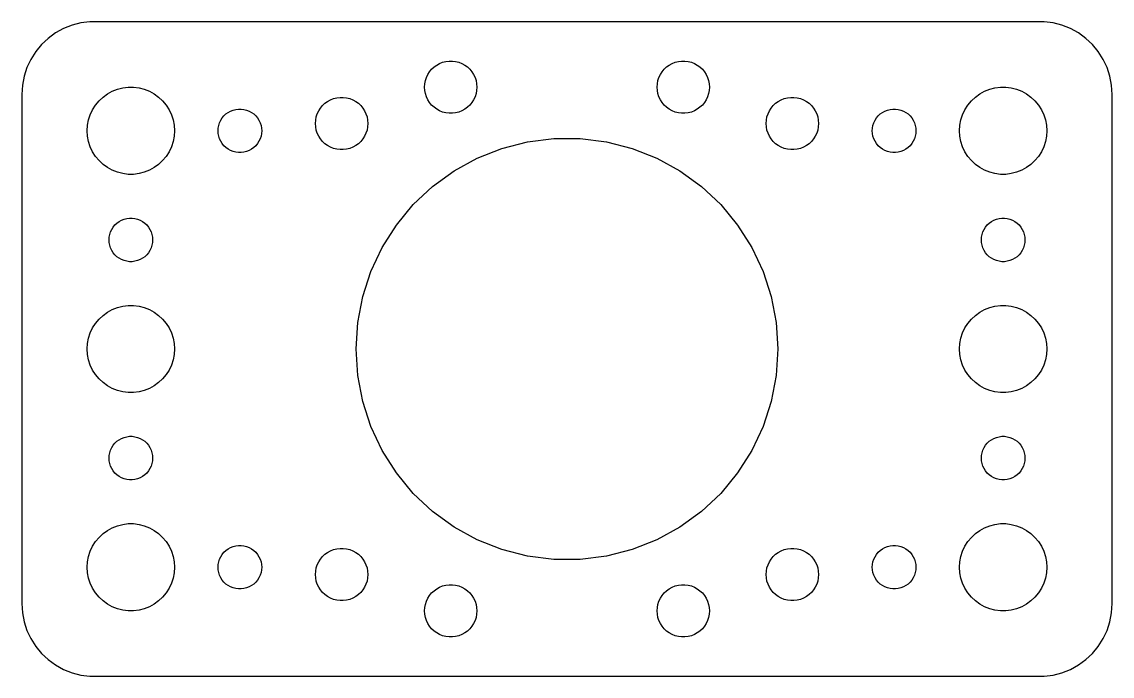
# Model space of a CAD drawing. Header units: metres. Extents: x -37.5 to 37.5, y 31.5 to 130.5.
# Drawn here: x -37.5 to 37.5, y 85.5 to 130.5 of the extents above; entities that cross this region are included whole.
import ezdxf

# ---------------------------------------------------------------- set-up
doc = ezdxf.new("R2010")
doc.units = ezdxf.units.M

msp = doc.modelspace()

# ---------------------------------------------------------------- linework, layer by layer
for p, q in [((-34.6289, 130.024), (-35.1791, 129.722)), ((-34.0451, 130.255), (-34.6289, 130.024)), ((-33.4369, 130.411), (-34.0451, 130.255)), ((-32.8139, 130.49), (-33.4369, 130.411)), ((32.8139, 130.49), (-32.8139, 130.49)), ((33.4369, 130.411), (32.8139, 130.49)), ((34.0451, 130.255), (33.4369, 130.411)), ((34.6289, 130.024), (34.0451, 130.255)), ((35.1791, 129.722), (34.6289, 130.024)), ((-35.6871, 129.353), (-36.1448, 128.923)), ((-35.1791, 129.722), (-35.6871, 129.353)), ((35.6871, 129.353), (35.1791, 129.722)), ((36.1448, 128.923), (35.6871, 129.353)), ((-36.5451, 128.439), (-36.8815, 127.909)), ((-36.1448, 128.923), (-36.5451, 128.439)), ((36.5451, 128.439), (36.1448, 128.923)), ((36.8815, 127.909), (36.5451, 128.439)), ((-36.8815, 127.909), (-37.1489, 127.341)), ((-9.14735, 127.387), (-8.96448, 127.52)), ((-8.96448, 127.52), (-8.76639, 127.629)), ((-8.76639, 127.629), (-8.55623, 127.712)), ((-8.55623, 127.712), (-8.33728, 127.768)), ((-8.33728, 127.768), (-8.11302, 127.796)), ((-8.11302, 127.796), (-7.88696, 127.796)), ((-7.88696, 127.796), (-7.6627, 127.768)), ((-7.6627, 127.768), (-7.44376, 127.712)), ((-7.44376, 127.712), (-7.2336, 127.629)), ((-7.2336, 127.629), (-7.03551, 127.52)), ((-7.03551, 127.52), (-6.85263, 127.387)), ((6.85263, 127.387), (7.03551, 127.52)), ((7.03551, 127.52), (7.2336, 127.629)), ((7.2336, 127.629), (7.44376, 127.712)), ((7.44376, 127.712), (7.6627, 127.768)), ((7.6627, 127.768), (7.88696, 127.796)), ((7.88696, 127.796), (8.11302, 127.796)), ((8.11302, 127.796), (8.33728, 127.768)), ((8.33728, 127.768), (8.55623, 127.712)), ((8.55623, 127.712), (8.76639, 127.629)), ((8.76639, 127.629), (8.96448, 127.52)), ((8.96448, 127.52), (9.14735, 127.387)), ((37.1489, 127.341), (36.8815, 127.909)), ((-37.1489, 127.341), (-37.3429, 126.743)), ((-9.67358, 126.663), (-9.57735, 126.867)), ((-9.57735, 126.867), (-9.45622, 127.058)), ((-9.45622, 127.058), (-9.31213, 127.232)), ((-9.31213, 127.232), (-9.14735, 127.387)), ((-6.85263, 127.387), (-6.68785, 127.232)), ((-6.68785, 127.232), (-6.54376, 127.058)), ((-6.54376, 127.058), (-6.42264, 126.867)), ((-6.42264, 126.867), (-6.3264, 126.663)), ((6.3264, 126.663), (6.42264, 126.867)), ((6.42264, 126.867), (6.54376, 127.058)), ((6.54376, 127.058), (6.68785, 127.232)), ((6.68785, 127.232), (6.85263, 127.387)), ((9.14735, 127.387), (9.31213, 127.232)), ((9.31213, 127.232), (9.45622, 127.058)), ((9.45622, 127.058), (9.57735, 126.867)), ((9.57735, 126.867), (9.67358, 126.663)), ((37.3429, 126.743), (37.1489, 127.341)), ((-37.4606, 126.127), (-37.5, 125.5)), ((-37.3429, 126.743), (-37.4606, 126.127)), ((-9.79999, 126), (-9.7858, 126.226)), ((-9.7858, 125.774), (-9.79999, 126)), ((-9.7858, 126.226), (-9.74344, 126.448)), ((-9.74344, 126.448), (-9.67358, 126.663)), ((-6.3264, 126.663), (-6.25655, 126.448)), ((-6.25655, 126.448), (-6.21419, 126.226)), ((-6.21419, 126.226), (-6.2, 126)), ((-6.2, 126), (-6.21419, 125.774)), ((6.2, 126), (6.21419, 126.226)), ((6.21419, 125.774), (6.2, 126)), ((6.21419, 126.226), (6.25655, 126.448)), ((6.25655, 126.448), (6.3264, 126.663)), ((9.67358, 126.663), (9.74344, 126.448)), ((9.74344, 126.448), (9.7858, 126.226)), ((9.7858, 126.226), (9.79999, 126)), ((9.79999, 126), (9.7858, 125.774)), ((37.4606, 126.127), (37.3429, 126.743)), ((37.5, 125.5), (37.4606, 126.127)), ((-37.5, 125.5), (-37.5, 90.5)), ((-32.1869, 125.054), (-31.9123, 125.312)), ((-31.9123, 125.312), (-31.6075, 125.533)), ((-31.6075, 125.533), (-31.2773, 125.714)), ((-31.2773, 125.714), (-30.927, 125.853)), ((-30.927, 125.853), (-30.5621, 125.947)), ((-30.5621, 125.947), (-30.1884, 125.994)), ((-30.1884, 125.994), (-29.8116, 125.994)), ((-29.8116, 125.994), (-29.4379, 125.947)), ((-29.4379, 125.947), (-29.0729, 125.853)), ((-29.0729, 125.853), (-28.7227, 125.714)), ((-28.7227, 125.714), (-28.3925, 125.533)), ((-28.3925, 125.533), (-28.0877, 125.312)), ((-28.0877, 125.312), (-27.8131, 125.054)), ((-16.0562, 125.212), (-15.8373, 125.268)), ((-15.8373, 125.268), (-15.613, 125.296)), ((-15.613, 125.296), (-15.387, 125.296)), ((-15.387, 125.296), (-15.1627, 125.268)), ((-15.1627, 125.268), (-14.9438, 125.212)), ((-9.74344, 125.552), (-9.7858, 125.774)), ((-9.67358, 125.337), (-9.74344, 125.552)), ((-9.57735, 125.133), (-9.67358, 125.337)), ((-6.3264, 125.337), (-6.42264, 125.133)), ((-6.25655, 125.552), (-6.3264, 125.337)), ((-6.21419, 125.774), (-6.25655, 125.552)), ((6.25655, 125.552), (6.21419, 125.774)), ((6.3264, 125.337), (6.25655, 125.552)), ((6.42264, 125.133), (6.3264, 125.337)), ((9.67358, 125.337), (9.57735, 125.133)), ((9.74344, 125.552), (9.67358, 125.337)), ((9.7858, 125.774), (9.74344, 125.552)), ((14.9438, 125.212), (15.1627, 125.268)), ((15.1627, 125.268), (15.387, 125.296)), ((15.387, 125.296), (15.613, 125.296)), ((15.613, 125.296), (15.8373, 125.268)), ((15.8373, 125.268), (16.0562, 125.212)), ((27.8131, 125.054), (28.0877, 125.312)), ((28.0877, 125.312), (28.3925, 125.533)), ((28.3925, 125.533), (28.7227, 125.714)), ((28.7227, 125.714), (29.0729, 125.853)), ((29.0729, 125.853), (29.4379, 125.947)), ((29.4379, 125.947), (29.8116, 125.994)), ((29.8116, 125.994), (30.1884, 125.994)), ((30.1884, 125.994), (30.5621, 125.947)), ((30.5621, 125.947), (30.927, 125.853)), ((30.927, 125.853), (31.2773, 125.714)), ((31.2773, 125.714), (31.6075, 125.533)), ((31.6075, 125.533), (31.9123, 125.312)), ((31.9123, 125.312), (32.1869, 125.054)), ((37.5, 90.5), (37.5, 125.5)), ((-32.6289, 124.445), (-32.427, 124.763)), ((-32.427, 124.763), (-32.1869, 125.054)), ((-27.8131, 125.054), (-27.5729, 124.763)), ((-27.5729, 124.763), (-27.3711, 124.445)), ((-17.0773, 124.367), (-16.9562, 124.558)), ((-16.9562, 124.558), (-16.8121, 124.732)), ((-16.8121, 124.732), (-16.6474, 124.887)), ((-16.6474, 124.887), (-16.4645, 125.02)), ((-16.4645, 125.02), (-16.2664, 125.129)), ((-16.2664, 125.129), (-16.0562, 125.212)), ((-14.9438, 125.212), (-14.7336, 125.129)), ((-14.7336, 125.129), (-14.5355, 125.02)), ((-14.5355, 125.02), (-14.3526, 124.887)), ((-14.3526, 124.887), (-14.1879, 124.732)), ((-14.1879, 124.732), (-14.0438, 124.558)), ((-14.0438, 124.558), (-13.9226, 124.367)), ((-9.45622, 124.942), (-9.57735, 125.133)), ((-9.31213, 124.768), (-9.45622, 124.942)), ((-9.14735, 124.613), (-9.31213, 124.768)), ((-8.96448, 124.48), (-9.14735, 124.613)), ((-6.85263, 124.613), (-7.03551, 124.48)), ((-6.68785, 124.768), (-6.85263, 124.613)), ((-6.54376, 124.942), (-6.68785, 124.768)), ((-6.42264, 125.133), (-6.54376, 124.942)), ((6.54376, 124.942), (6.42264, 125.133)), ((6.68785, 124.768), (6.54376, 124.942)), ((6.85263, 124.613), (6.68785, 124.768)), ((7.03551, 124.48), (6.85263, 124.613)), ((9.14735, 124.613), (8.96448, 124.48)), ((9.31213, 124.768), (9.14735, 124.613)), ((9.45622, 124.942), (9.31213, 124.768)), ((9.57735, 125.133), (9.45622, 124.942)), ((13.9226, 124.367), (14.0438, 124.558)), ((14.0438, 124.558), (14.1879, 124.732)), ((14.1879, 124.732), (14.3526, 124.887)), ((14.3526, 124.887), (14.5355, 125.02)), ((14.5355, 125.02), (14.7336, 125.129)), ((14.7336, 125.129), (14.9438, 125.212)), ((16.0562, 125.212), (16.2664, 125.129)), ((16.2664, 125.129), (16.4645, 125.02)), ((16.4645, 125.02), (16.6474, 124.887)), ((16.6474, 124.887), (16.8121, 124.732)), ((16.8121, 124.732), (16.9562, 124.558)), ((16.9562, 124.558), (17.0773, 124.367)), ((27.3711, 124.445), (27.5729, 124.763)), ((27.5729, 124.763), (27.8131, 125.054)), ((32.1869, 125.054), (32.427, 124.763)), ((32.427, 124.763), (32.6289, 124.445)), ((-32.9057, 123.746), (-32.7893, 124.104)), ((-32.7893, 124.104), (-32.6289, 124.445)), ((-27.3711, 124.445), (-27.2107, 124.104)), ((-27.2107, 124.104), (-27.0942, 123.746)), ((-23.8145, 123.723), (-23.7135, 123.882)), ((-23.7135, 123.882), (-23.5934, 124.027)), ((-23.5934, 124.027), (-23.4561, 124.156)), ((-23.4561, 124.156), (-23.3037, 124.266)), ((-23.3037, 124.266), (-23.1387, 124.357)), ((-23.1387, 124.357), (-22.9635, 124.427)), ((-22.9635, 124.427), (-22.7811, 124.473)), ((-22.7811, 124.473), (-22.5942, 124.497)), ((-22.5942, 124.497), (-22.4058, 124.497)), ((-22.4058, 124.497), (-22.2189, 124.473)), ((-22.2189, 124.473), (-22.0365, 124.427)), ((-22.0365, 124.427), (-21.8613, 124.357)), ((-21.8613, 124.357), (-21.6963, 124.266)), ((-21.6963, 124.266), (-21.5439, 124.156)), ((-21.5439, 124.156), (-21.4065, 124.027)), ((-21.4065, 124.027), (-21.2865, 123.882)), ((-21.2865, 123.882), (-21.1855, 123.723)), ((-17.2858, 123.726), (-17.2434, 123.948)), ((-17.2434, 123.948), (-17.1736, 124.163)), ((-17.1736, 124.163), (-17.0773, 124.367)), ((-13.9226, 124.367), (-13.8264, 124.163)), ((-13.8264, 124.163), (-13.7565, 123.948)), ((-13.7565, 123.948), (-13.7142, 123.726)), ((-8.76639, 124.371), (-8.96448, 124.48)), ((-8.55623, 124.288), (-8.76639, 124.371)), ((-8.33728, 124.232), (-8.55623, 124.288)), ((-8.11302, 124.204), (-8.33728, 124.232)), ((-7.88696, 124.204), (-8.11302, 124.204)), ((-7.6627, 124.232), (-7.88696, 124.204)), ((-7.44376, 124.288), (-7.6627, 124.232)), ((-7.2336, 124.371), (-7.44376, 124.288)), ((-7.03551, 124.48), (-7.2336, 124.371)), ((7.2336, 124.371), (7.03551, 124.48)), ((7.44376, 124.288), (7.2336, 124.371)), ((7.6627, 124.232), (7.44376, 124.288)), ((7.88696, 124.204), (7.6627, 124.232)), ((8.11302, 124.204), (7.88696, 124.204)), ((8.33728, 124.232), (8.11302, 124.204)), ((8.55623, 124.288), (8.33728, 124.232)), ((8.76639, 124.371), (8.55623, 124.288)), ((8.96448, 124.48), (8.76639, 124.371)), ((13.7142, 123.726), (13.7565, 123.948)), ((13.7565, 123.948), (13.8264, 124.163)), ((13.8264, 124.163), (13.9226, 124.367)), ((17.0773, 124.367), (17.1736, 124.163)), ((17.1736, 124.163), (17.2434, 123.948)), ((17.2434, 123.948), (17.2858, 123.726)), ((21.1855, 123.723), (21.2865, 123.882)), ((21.2865, 123.882), (21.4065, 124.027)), ((21.4065, 124.027), (21.5439, 124.156)), ((21.5439, 124.156), (21.6963, 124.266)), ((21.6963, 124.266), (21.8613, 124.357)), ((21.8613, 124.357), (22.0365, 124.427)), ((22.0365, 124.427), (22.2189, 124.473)), ((22.2189, 124.473), (22.4058, 124.497)), ((22.4058, 124.497), (22.5942, 124.497)), ((22.5942, 124.497), (22.7811, 124.473)), ((22.7811, 124.473), (22.9635, 124.427)), ((22.9635, 124.427), (23.1387, 124.357)), ((23.1387, 124.357), (23.3037, 124.266)), ((23.3037, 124.266), (23.4561, 124.156)), ((23.4561, 124.156), (23.5934, 124.027)), ((23.5934, 124.027), (23.7135, 123.882)), ((23.7135, 123.882), (23.8145, 123.723)), ((27.0942, 123.746), (27.2107, 124.104)), ((27.2107, 124.104), (27.3711, 124.445)), ((32.6289, 124.445), (32.7893, 124.104)), ((32.7893, 124.104), (32.9057, 123.746)), ((-33, 123), (-32.9763, 123.376)), ((-32.9763, 122.624), (-33, 123)), ((-32.9763, 123.376), (-32.9057, 123.746)), ((-27.0942, 123.746), (-27.0237, 123.376)), ((-27.0237, 123.376), (-27, 123)), ((-27, 123), (-27.0237, 122.624)), ((-24, 123), (-23.9882, 123.188)), ((-23.9882, 122.812), (-24, 123)), ((-23.9882, 123.188), (-23.9529, 123.373)), ((-23.9529, 123.373), (-23.8947, 123.552)), ((-23.8947, 123.552), (-23.8145, 123.723)), ((-21.1855, 123.723), (-21.1053, 123.552)), ((-21.1053, 123.552), (-21.0471, 123.373)), ((-21.0471, 123.373), (-21.0118, 123.188)), ((-21.0118, 123.188), (-21, 123)), ((-21, 123), (-21.0118, 122.812)), ((-17.3, 123.5), (-17.2858, 123.726)), ((-17.2858, 123.274), (-17.3, 123.5)), ((-17.2434, 123.052), (-17.2858, 123.274)), ((-17.1736, 122.837), (-17.2434, 123.052)), ((-13.7565, 123.052), (-13.8264, 122.837)), ((-13.7142, 123.274), (-13.7565, 123.052)), ((-13.7142, 123.726), (-13.7, 123.5)), ((-13.7, 123.5), (-13.7142, 123.274)), ((13.7, 123.5), (13.7142, 123.726)), ((13.7142, 123.274), (13.7, 123.5)), ((13.7565, 123.052), (13.7142, 123.274)), ((13.8264, 122.837), (13.7565, 123.052)), ((17.2434, 123.052), (17.1736, 122.837)), ((17.2858, 123.274), (17.2434, 123.052)), ((17.2858, 123.726), (17.3, 123.5)), ((17.3, 123.5), (17.2858, 123.274)), ((21, 123), (21.0118, 123.188)), ((21.0118, 122.812), (21, 123)), ((21.0118, 123.188), (21.0471, 123.373)), ((21.0471, 123.373), (21.1053, 123.552)), ((21.1053, 123.552), (21.1855, 123.723)), ((23.8145, 123.723), (23.8947, 123.552)), ((23.8947, 123.552), (23.9529, 123.373)), ((23.9529, 123.373), (23.9882, 123.188)), ((23.9882, 123.188), (24, 123)), ((24, 123), (23.9882, 122.812)), ((27, 123), (27.0237, 123.376)), ((27.0237, 122.624), (27, 123)), ((27.0237, 123.376), (27.0942, 123.746)), ((32.9057, 123.746), (32.9763, 123.376)), ((32.9763, 123.376), (33, 123)), ((33, 123), (32.9763, 122.624)), ((-32.9057, 122.254), (-32.9763, 122.624)), ((-32.7893, 121.896), (-32.9057, 122.254)), ((-27.0942, 122.254), (-27.2107, 121.896)), ((-27.0237, 122.624), (-27.0942, 122.254)), ((-23.9529, 122.627), (-23.9882, 122.812)), ((-23.8947, 122.448), (-23.9529, 122.627)), ((-23.8145, 122.277), (-23.8947, 122.448)), ((-23.7135, 122.118), (-23.8145, 122.277)), ((-21.1855, 122.277), (-21.2865, 122.118)), ((-21.1053, 122.448), (-21.1855, 122.277)), ((-21.0471, 122.627), (-21.1053, 122.448)), ((-21.0118, 122.812), (-21.0471, 122.627)), ((-17.0773, 122.633), (-17.1736, 122.837)), ((-16.9562, 122.442), (-17.0773, 122.633)), ((-16.8121, 122.268), (-16.9562, 122.442)), ((-16.6474, 122.113), (-16.8121, 122.268)), ((-14.1879, 122.268), (-14.3526, 122.113)), ((-14.0438, 122.442), (-14.1879, 122.268)), ((-13.9226, 122.633), (-14.0438, 122.442)), ((-13.8264, 122.837), (-13.9226, 122.633)), ((-2.71703, 122.243), (-0.91046, 122.471)), ((-0.91046, 122.471), (0.91046, 122.471)), ((0.91046, 122.471), (2.71703, 122.243)), ((13.9226, 122.633), (13.8264, 122.837)), ((14.0438, 122.442), (13.9226, 122.633)), ((14.1879, 122.268), (14.0438, 122.442)), ((14.3526, 122.113), (14.1879, 122.268)), ((16.8121, 122.268), (16.6474, 122.113)), ((16.9562, 122.442), (16.8121, 122.268)), ((17.0773, 122.633), (16.9562, 122.442)), ((17.1736, 122.837), (17.0773, 122.633)), ((21.0471, 122.627), (21.0118, 122.812)), ((21.1053, 122.448), (21.0471, 122.627)), ((21.1855, 122.277), (21.1053, 122.448)), ((21.2865, 122.118), (21.1855, 122.277)), ((23.8145, 122.277), (23.7135, 122.118)), ((23.8947, 122.448), (23.8145, 122.277)), ((23.9529, 122.627), (23.8947, 122.448)), ((23.9882, 122.812), (23.9529, 122.627)), ((27.0942, 122.254), (27.0237, 122.624)), ((27.2107, 121.896), (27.0942, 122.254)), ((32.9057, 122.254), (32.7893, 121.896)), ((32.9763, 122.624), (32.9057, 122.254)), ((-32.6289, 121.555), (-32.7893, 121.896)), ((-32.427, 121.237), (-32.6289, 121.555)), ((-27.3711, 121.555), (-27.5729, 121.237)), ((-27.2107, 121.896), (-27.3711, 121.555)), ((-23.5934, 121.973), (-23.7135, 122.118)), ((-23.4561, 121.844), (-23.5934, 121.973)), ((-23.3037, 121.734), (-23.4561, 121.844)), ((-23.1387, 121.643), (-23.3037, 121.734)), ((-22.9635, 121.573), (-23.1387, 121.643)), ((-22.7811, 121.527), (-22.9635, 121.573)), ((-22.5942, 121.503), (-22.7811, 121.527)), ((-22.4058, 121.503), (-22.5942, 121.503)), ((-22.2189, 121.527), (-22.4058, 121.503)), ((-22.0365, 121.573), (-22.2189, 121.527)), ((-21.8613, 121.643), (-22.0365, 121.573)), ((-21.6963, 121.734), (-21.8613, 121.643)), ((-21.5439, 121.844), (-21.6963, 121.734)), ((-21.4065, 121.973), (-21.5439, 121.844)), ((-21.2865, 122.118), (-21.4065, 121.973)), ((-16.4645, 121.98), (-16.6474, 122.113)), ((-16.2664, 121.871), (-16.4645, 121.98)), ((-16.0562, 121.788), (-16.2664, 121.871)), ((-15.8373, 121.732), (-16.0562, 121.788)), ((-15.613, 121.704), (-15.8373, 121.732)), ((-15.387, 121.704), (-15.613, 121.704)), ((-15.1627, 121.732), (-15.387, 121.704)), ((-14.9438, 121.788), (-15.1627, 121.732)), ((-14.7336, 121.871), (-14.9438, 121.788)), ((-14.5355, 121.98), (-14.7336, 121.871)), ((-14.3526, 122.113), (-14.5355, 121.98)), ((-6.1738, 121.12), (-4.48074, 121.79)), ((-4.48074, 121.79), (-2.71703, 122.243)), ((2.71703, 122.243), (4.48074, 121.79)), ((4.48074, 121.79), (6.1738, 121.12)), ((14.5355, 121.98), (14.3526, 122.113)), ((14.7336, 121.871), (14.5355, 121.98)), ((14.9438, 121.788), (14.7336, 121.871)), ((15.1627, 121.732), (14.9438, 121.788)), ((15.387, 121.704), (15.1627, 121.732)), ((15.613, 121.704), (15.387, 121.704)), ((15.8373, 121.732), (15.613, 121.704)), ((16.0562, 121.788), (15.8373, 121.732)), ((16.2664, 121.871), (16.0562, 121.788)), ((16.4645, 121.98), (16.2664, 121.871)), ((16.6474, 122.113), (16.4645, 121.98)), ((21.4065, 121.973), (21.2865, 122.118)), ((21.5439, 121.844), (21.4065, 121.973)), ((21.6963, 121.734), (21.5439, 121.844)), ((21.8613, 121.643), (21.6963, 121.734)), ((22.0365, 121.573), (21.8613, 121.643)), ((22.2189, 121.527), (22.0365, 121.573)), ((22.4058, 121.503), (22.2189, 121.527)), ((22.5942, 121.503), (22.4058, 121.503)), ((22.7811, 121.527), (22.5942, 121.503)), ((22.9635, 121.573), (22.7811, 121.527)), ((23.1387, 121.643), (22.9635, 121.573)), ((23.3037, 121.734), (23.1387, 121.643)), ((23.4561, 121.844), (23.3037, 121.734)), ((23.5934, 121.973), (23.4561, 121.844)), ((23.7135, 122.118), (23.5934, 121.973)), ((27.3711, 121.555), (27.2107, 121.896)), ((27.5729, 121.237), (27.3711, 121.555)), ((32.6289, 121.555), (32.427, 121.237)), ((32.7893, 121.896), (32.6289, 121.555)), ((-32.1869, 120.946), (-32.427, 121.237)), ((-31.9123, 120.688), (-32.1869, 120.946)), ((-27.8131, 120.946), (-28.0877, 120.688)), ((-27.5729, 121.237), (-27.8131, 120.946)), ((-7.76949, 120.243), (-6.1738, 121.12)), ((6.1738, 121.12), (7.76949, 120.243)), ((27.8131, 120.946), (27.5729, 121.237)), ((28.0877, 120.688), (27.8131, 120.946)), ((32.1869, 120.946), (31.9123, 120.688)), ((32.427, 121.237), (32.1869, 120.946)), ((-31.6075, 120.467), (-31.9123, 120.688)), ((-31.2773, 120.286), (-31.6075, 120.467)), ((-30.927, 120.147), (-31.2773, 120.286)), ((-30.5621, 120.053), (-30.927, 120.147)), ((-30.1884, 120.006), (-30.5621, 120.053)), ((-29.8116, 120.006), (-30.1884, 120.006)), ((-29.4379, 120.053), (-29.8116, 120.006)), ((-29.0729, 120.147), (-29.4379, 120.053)), ((-28.7227, 120.286), (-29.0729, 120.147)), ((-28.3925, 120.467), (-28.7227, 120.286)), ((-28.0877, 120.688), (-28.3925, 120.467)), ((-9.24265, 119.172), (-7.76949, 120.243)), ((7.76949, 120.243), (9.24265, 119.172)), ((28.3925, 120.467), (28.0877, 120.688)), ((28.7227, 120.286), (28.3925, 120.467)), ((29.0729, 120.147), (28.7227, 120.286)), ((29.4379, 120.053), (29.0729, 120.147)), ((29.8116, 120.006), (29.4379, 120.053)), ((30.1884, 120.006), (29.8116, 120.006)), ((30.5621, 120.053), (30.1884, 120.006)), ((30.927, 120.147), (30.5621, 120.053)), ((31.2773, 120.286), (30.927, 120.147)), ((31.6075, 120.467), (31.2773, 120.286)), ((31.9123, 120.688), (31.6075, 120.467)), ((-10.57, 117.926), (-9.24265, 119.172)), ((9.24265, 119.172), (10.57, 117.926)), ((-11.7307, 116.523), (-10.57, 117.926)), ((10.57, 117.926), (11.7307, 116.523)), ((-31.3145, 116.223), (-31.2135, 116.382)), ((-31.2135, 116.382), (-31.0934, 116.527)), ((-31.0934, 116.527), (-30.9561, 116.656)), ((-30.9561, 116.656), (-30.8037, 116.766)), ((-30.8037, 116.766), (-30.6387, 116.857)), ((-30.6387, 116.857), (-30.4635, 116.927)), ((-30.4635, 116.927), (-30.2811, 116.973)), ((-30.2811, 116.973), (-30.0942, 116.997)), ((-30.0942, 116.997), (-29.9058, 116.997)), ((-29.9058, 116.997), (-29.7189, 116.973)), ((-29.7189, 116.973), (-29.5365, 116.927)), ((-29.5365, 116.927), (-29.3613, 116.857)), ((-29.3613, 116.857), (-29.1963, 116.766)), ((-29.1963, 116.766), (-29.0439, 116.656)), ((-29.0439, 116.656), (-28.9065, 116.527)), ((-28.9065, 116.527), (-28.7865, 116.382)), ((-28.7865, 116.382), (-28.6855, 116.223)), ((-12.7064, 114.985), (-11.7307, 116.523)), ((11.7307, 116.523), (12.7064, 114.985)), ((28.6855, 116.223), (28.7865, 116.382)), ((28.7865, 116.382), (28.9065, 116.527)), ((28.9065, 116.527), (29.0439, 116.656)), ((29.0439, 116.656), (29.1963, 116.766)), ((29.1963, 116.766), (29.3613, 116.857)), ((29.3613, 116.857), (29.5365, 116.927)), ((29.5365, 116.927), (29.7189, 116.973)), ((29.7189, 116.973), (29.9058, 116.997)), ((29.9058, 116.997), (30.0942, 116.997)), ((30.0942, 116.997), (30.2811, 116.973)), ((30.2811, 116.973), (30.4635, 116.927)), ((30.4635, 116.927), (30.6387, 116.857)), ((30.6387, 116.857), (30.8037, 116.766)), ((30.8037, 116.766), (30.9561, 116.656)), ((30.9561, 116.656), (31.0934, 116.527)), ((31.0934, 116.527), (31.2135, 116.382)), ((31.2135, 116.382), (31.3145, 116.223)), ((-31.5, 115.5), (-31.4882, 115.688)), ((-31.4882, 115.312), (-31.5, 115.5)), ((-31.4882, 115.688), (-31.4529, 115.873)), ((-31.4529, 115.873), (-31.3947, 116.052)), ((-31.3947, 116.052), (-31.3145, 116.223)), ((-28.6855, 116.223), (-28.6053, 116.052)), ((-28.6053, 116.052), (-28.5471, 115.873)), ((-28.5471, 115.873), (-28.5118, 115.688)), ((-28.5118, 115.688), (-28.5, 115.5)), ((-28.5, 115.5), (-28.5118, 115.312)), ((28.5, 115.5), (28.5118, 115.688)), ((28.5118, 115.312), (28.5, 115.5)), ((28.5118, 115.688), (28.5471, 115.873)), ((28.5471, 115.873), (28.6053, 116.052)), ((28.6053, 116.052), (28.6855, 116.223)), ((31.3145, 116.223), (31.3947, 116.052)), ((31.3947, 116.052), (31.4529, 115.873)), ((31.4529, 115.873), (31.4882, 115.688)), ((31.4882, 115.688), (31.5, 115.5)), ((31.5, 115.5), (31.4882, 115.312)), ((-31.4529, 115.127), (-31.4882, 115.312)), ((-31.3947, 114.948), (-31.4529, 115.127)), ((-31.3145, 114.777), (-31.3947, 114.948)), ((-31.2135, 114.618), (-31.3145, 114.777)), ((-28.6855, 114.777), (-28.7865, 114.618)), ((-28.6053, 114.948), (-28.6855, 114.777)), ((-28.5471, 115.127), (-28.6053, 114.948)), ((-28.5118, 115.312), (-28.5471, 115.127)), ((-13.4818, 113.338), (-12.7064, 114.985)), ((12.7064, 114.985), (13.4818, 113.338)), ((28.5471, 115.127), (28.5118, 115.312)), ((28.6053, 114.948), (28.5471, 115.127)), ((28.6855, 114.777), (28.6053, 114.948)), ((28.7865, 114.618), (28.6855, 114.777)), ((31.3145, 114.777), (31.2135, 114.618)), ((31.3947, 114.948), (31.3145, 114.777)), ((31.4529, 115.127), (31.3947, 114.948)), ((31.4882, 115.312), (31.4529, 115.127)), ((-31.0934, 114.473), (-31.2135, 114.618)), ((-30.9561, 114.344), (-31.0934, 114.473)), ((-30.8037, 114.234), (-30.9561, 114.344)), ((-30.6387, 114.143), (-30.8037, 114.234)), ((-30.4635, 114.073), (-30.6387, 114.143)), ((-30.2811, 114.027), (-30.4635, 114.073)), ((-30.0942, 114.003), (-30.2811, 114.027)), ((-29.9058, 114.003), (-30.0942, 114.003)), ((-29.7189, 114.027), (-29.9058, 114.003)), ((-29.5365, 114.073), (-29.7189, 114.027)), ((-29.3613, 114.143), (-29.5365, 114.073)), ((-29.1963, 114.234), (-29.3613, 114.143)), ((-29.0439, 114.344), (-29.1963, 114.234)), ((-28.9065, 114.473), (-29.0439, 114.344)), ((-28.7865, 114.618), (-28.9065, 114.473)), ((28.9065, 114.473), (28.7865, 114.618)), ((29.0439, 114.344), (28.9065, 114.473)), ((29.1963, 114.234), (29.0439, 114.344)), ((29.3613, 114.143), (29.1963, 114.234)), ((29.5365, 114.073), (29.3613, 114.143)), ((29.7189, 114.027), (29.5365, 114.073)), ((29.9058, 114.003), (29.7189, 114.027)), ((30.0942, 114.003), (29.9058, 114.003)), ((30.2811, 114.027), (30.0942, 114.003)), ((30.4635, 114.073), (30.2811, 114.027)), ((30.6387, 114.143), (30.4635, 114.073)), ((30.8037, 114.234), (30.6387, 114.143)), ((30.9561, 114.344), (30.8037, 114.234)), ((31.0934, 114.473), (30.9561, 114.344)), ((31.2135, 114.618), (31.0934, 114.473)), ((-14.0444, 111.606), (-13.4818, 113.338)), ((13.4818, 113.338), (14.0444, 111.606)), ((-14.3857, 109.817), (-14.0444, 111.606)), ((14.0444, 111.606), (14.3857, 109.817)), ((-32.1869, 110.054), (-31.9123, 110.312)), ((-31.9123, 110.312), (-31.6075, 110.533)), ((-31.6075, 110.533), (-31.2773, 110.714)), ((-31.2773, 110.714), (-30.927, 110.853)), ((-30.927, 110.853), (-30.5621, 110.947)), ((-30.5621, 110.947), (-30.1884, 110.994)), ((-30.1884, 110.994), (-29.8116, 110.994)), ((-29.8116, 110.994), (-29.4379, 110.947)), ((-29.4379, 110.947), (-29.0729, 110.853)), ((-29.0729, 110.853), (-28.7227, 110.714)), ((-28.7227, 110.714), (-28.3925, 110.533)), ((-28.3925, 110.533), (-28.0877, 110.312)), ((-28.0877, 110.312), (-27.8131, 110.054)), ((27.8131, 110.054), (28.0877, 110.312)), ((28.0877, 110.312), (28.3925, 110.533)), ((28.3925, 110.533), (28.7227, 110.714)), ((28.7227, 110.714), (29.0729, 110.853)), ((29.0729, 110.853), (29.4379, 110.947)), ((29.4379, 110.947), (29.8116, 110.994)), ((29.8116, 110.994), (30.1884, 110.994)), ((30.1884, 110.994), (30.5621, 110.947)), ((30.5621, 110.947), (30.927, 110.853)), ((30.927, 110.853), (31.2773, 110.714)), ((31.2773, 110.714), (31.6075, 110.533)), ((31.6075, 110.533), (31.9123, 110.312)), ((31.9123, 110.312), (32.1869, 110.054)), ((-32.6289, 109.445), (-32.427, 109.763)), ((-32.427, 109.763), (-32.1869, 110.054)), ((-27.8131, 110.054), (-27.5729, 109.763)), ((-27.5729, 109.763), (-27.3711, 109.445)), ((-14.5, 108), (-14.3857, 109.817)), ((14.3857, 109.817), (14.5, 108)), ((27.3711, 109.445), (27.5729, 109.763)), ((27.5729, 109.763), (27.8131, 110.054)), ((32.1869, 110.054), (32.427, 109.763)), ((32.427, 109.763), (32.6289, 109.445)), ((-32.9057, 108.746), (-32.7893, 109.104)), ((-32.7893, 109.104), (-32.6289, 109.445)), ((-27.3711, 109.445), (-27.2107, 109.104)), ((-27.2107, 109.104), (-27.0942, 108.746)), ((27.0942, 108.746), (27.2107, 109.104)), ((27.2107, 109.104), (27.3711, 109.445)), ((32.6289, 109.445), (32.7893, 109.104)), ((32.7893, 109.104), (32.9057, 108.746)), ((-33, 108), (-32.9763, 108.376)), ((-32.9763, 107.624), (-33, 108)), ((-32.9763, 108.376), (-32.9057, 108.746)), ((-27.0942, 108.746), (-27.0237, 108.376)), ((-27.0237, 108.376), (-27, 108)), ((-27, 108), (-27.0237, 107.624)), ((-14.3857, 106.183), (-14.5, 108)), ((14.5, 108), (14.3857, 106.183)), ((27, 108), (27.0237, 108.376)), ((27.0237, 107.624), (27, 108)), ((27.0237, 108.376), (27.0942, 108.746)), ((32.9057, 108.746), (32.9763, 108.376)), ((32.9763, 108.376), (33, 108)), ((33, 108), (32.9763, 107.624)), ((-32.9057, 107.254), (-32.9763, 107.624)), ((-32.7893, 106.896), (-32.9057, 107.254)), ((-27.0942, 107.254), (-27.2107, 106.896)), ((-27.0237, 107.624), (-27.0942, 107.254)), ((27.0942, 107.254), (27.0237, 107.624)), ((27.2107, 106.896), (27.0942, 107.254)), ((32.9057, 107.254), (32.7893, 106.896)), ((32.9763, 107.624), (32.9057, 107.254)), ((-32.6289, 106.555), (-32.7893, 106.896)), ((-32.427, 106.237), (-32.6289, 106.555)), ((-27.3711, 106.555), (-27.5729, 106.237)), ((-27.2107, 106.896), (-27.3711, 106.555)), ((27.3711, 106.555), (27.2107, 106.896)), ((27.5729, 106.237), (27.3711, 106.555)), ((32.6289, 106.555), (32.427, 106.237)), ((32.7893, 106.896), (32.6289, 106.555)), ((-32.1869, 105.946), (-32.427, 106.237)), ((-31.9123, 105.688), (-32.1869, 105.946)), ((-27.8131, 105.946), (-28.0877, 105.688)), ((-27.5729, 106.237), (-27.8131, 105.946)), ((-14.0444, 104.394), (-14.3857, 106.183)), ((14.3857, 106.183), (14.0444, 104.394)), ((27.8131, 105.946), (27.5729, 106.237)), ((28.0877, 105.688), (27.8131, 105.946)), ((32.1869, 105.946), (31.9123, 105.688)), ((32.427, 106.237), (32.1869, 105.946)), ((-31.6075, 105.467), (-31.9123, 105.688)), ((-31.2773, 105.286), (-31.6075, 105.467)), ((-30.927, 105.147), (-31.2773, 105.286)), ((-30.5621, 105.053), (-30.927, 105.147)), ((-30.1884, 105.006), (-30.5621, 105.053)), ((-29.8116, 105.006), (-30.1884, 105.006)), ((-29.4379, 105.053), (-29.8116, 105.006)), ((-29.0729, 105.147), (-29.4379, 105.053)), ((-28.7227, 105.286), (-29.0729, 105.147)), ((-28.3925, 105.467), (-28.7227, 105.286)), ((-28.0877, 105.688), (-28.3925, 105.467)), ((28.3925, 105.467), (28.0877, 105.688)), ((28.7227, 105.286), (28.3925, 105.467)), ((29.0729, 105.147), (28.7227, 105.286)), ((29.4379, 105.053), (29.0729, 105.147)), ((29.8116, 105.006), (29.4379, 105.053)), ((30.1884, 105.006), (29.8116, 105.006)), ((30.5621, 105.053), (30.1884, 105.006)), ((30.927, 105.147), (30.5621, 105.053)), ((31.2773, 105.286), (30.927, 105.147)), ((31.6075, 105.467), (31.2773, 105.286)), ((31.9123, 105.688), (31.6075, 105.467)), ((-13.4818, 102.662), (-14.0444, 104.394)), ((14.0444, 104.394), (13.4818, 102.662)), ((-12.7064, 101.015), (-13.4818, 102.662)), ((13.4818, 102.662), (12.7064, 101.015)), ((-31.3145, 101.223), (-31.2135, 101.382)), ((-31.2135, 101.382), (-31.0934, 101.527)), ((-31.0934, 101.527), (-30.9561, 101.656)), ((-30.9561, 101.656), (-30.8037, 101.766)), ((-30.8037, 101.766), (-30.6387, 101.857)), ((-30.6387, 101.857), (-30.4635, 101.927)), ((-30.4635, 101.927), (-30.2811, 101.973)), ((-30.2811, 101.973), (-30.0942, 101.997)), ((-30.0942, 101.997), (-29.9058, 101.997)), ((-29.9058, 101.997), (-29.7189, 101.973)), ((-29.7189, 101.973), (-29.5365, 101.927)), ((-29.5365, 101.927), (-29.3613, 101.857)), ((-29.3613, 101.857), (-29.1963, 101.766)), ((-29.1963, 101.766), (-29.0439, 101.656)), ((-29.0439, 101.656), (-28.9065, 101.527)), ((-28.9065, 101.527), (-28.7865, 101.382)), ((-28.7865, 101.382), (-28.6855, 101.223)), ((28.6855, 101.223), (28.7865, 101.382)), ((28.7865, 101.382), (28.9065, 101.527)), ((28.9065, 101.527), (29.0439, 101.656)), ((29.0439, 101.656), (29.1963, 101.766)), ((29.1963, 101.766), (29.3613, 101.857)), ((29.3613, 101.857), (29.5365, 101.927)), ((29.5365, 101.927), (29.7189, 101.973)), ((29.7189, 101.973), (29.9058, 101.997)), ((29.9058, 101.997), (30.0942, 101.997)), ((30.0942, 101.997), (30.2811, 101.973)), ((30.2811, 101.973), (30.4635, 101.927)), ((30.4635, 101.927), (30.6387, 101.857)), ((30.6387, 101.857), (30.8037, 101.766)), ((30.8037, 101.766), (30.9561, 101.656)), ((30.9561, 101.656), (31.0934, 101.527)), ((31.0934, 101.527), (31.2135, 101.382)), ((31.2135, 101.382), (31.3145, 101.223)), ((-31.5, 100.5), (-31.4882, 100.688)), ((-31.4882, 100.312), (-31.5, 100.5)), ((-31.4882, 100.688), (-31.4529, 100.873)), ((-31.4529, 100.873), (-31.3947, 101.052)), ((-31.3947, 101.052), (-31.3145, 101.223)), ((-28.6855, 101.223), (-28.6053, 101.052)), ((-28.6053, 101.052), (-28.5471, 100.873)), ((-28.5471, 100.873), (-28.5118, 100.688)), ((-28.5118, 100.688), (-28.5, 100.5)), ((-28.5, 100.5), (-28.5118, 100.312)), ((-11.7307, 99.4771), (-12.7064, 101.015)), ((12.7064, 101.015), (11.7307, 99.4771)), ((28.5, 100.5), (28.5118, 100.688)), ((28.5118, 100.312), (28.5, 100.5)), ((28.5118, 100.688), (28.5471, 100.873)), ((28.5471, 100.873), (28.6053, 101.052)), ((28.6053, 101.052), (28.6855, 101.223)), ((31.3145, 101.223), (31.3947, 101.052)), ((31.3947, 101.052), (31.4529, 100.873)), ((31.4529, 100.873), (31.4882, 100.688)), ((31.4882, 100.688), (31.5, 100.5)), ((31.5, 100.5), (31.4882, 100.312)), ((-31.4529, 100.127), (-31.4882, 100.312)), ((-31.3947, 99.9478), (-31.4529, 100.127)), ((-31.3145, 99.7774), (-31.3947, 99.9478)), ((-31.2135, 99.6183), (-31.3145, 99.7774)), ((-28.6855, 99.7774), (-28.7865, 99.6183)), ((-28.6053, 99.9478), (-28.6855, 99.7774)), ((-28.5471, 100.127), (-28.6053, 99.9478)), ((-28.5118, 100.312), (-28.5471, 100.127)), ((28.5471, 100.127), (28.5118, 100.312)), ((28.6053, 99.9478), (28.5471, 100.127)), ((28.6855, 99.7774), (28.6053, 99.9478)), ((28.7865, 99.6183), (28.6855, 99.7774)), ((31.3145, 99.7774), (31.2135, 99.6183)), ((31.3947, 99.9478), (31.3145, 99.7774)), ((31.4529, 100.127), (31.3947, 99.9478)), ((31.4882, 100.312), (31.4529, 100.127)), ((-31.0934, 99.4732), (-31.2135, 99.6183)), ((-30.9561, 99.3442), (-31.0934, 99.4732)), ((-30.8037, 99.2335), (-30.9561, 99.3442)), ((-30.6387, 99.1428), (-30.8037, 99.2335)), ((-30.4635, 99.0734), (-30.6387, 99.1428)), ((-30.2811, 99.0266), (-30.4635, 99.0734)), ((-30.0942, 99.003), (-30.2811, 99.0266)), ((-29.9058, 99.003), (-30.0942, 99.003)), ((-29.7189, 99.0266), (-29.9058, 99.003)), ((-29.5365, 99.0734), (-29.7189, 99.0266)), ((-29.3613, 99.1428), (-29.5365, 99.0734)), ((-29.1963, 99.2335), (-29.3613, 99.1428)), ((-29.0439, 99.3442), (-29.1963, 99.2335)), ((-28.9065, 99.4732), (-29.0439, 99.3442)), ((-28.7865, 99.6183), (-28.9065, 99.4732)), ((-10.57, 98.0741), (-11.7307, 99.4771)), ((11.7307, 99.4771), (10.57, 98.0741)), ((28.9065, 99.4732), (28.7865, 99.6183)), ((29.0439, 99.3442), (28.9065, 99.4732)), ((29.1963, 99.2335), (29.0439, 99.3442)), ((29.3613, 99.1428), (29.1963, 99.2335)), ((29.5365, 99.0734), (29.3613, 99.1428)), ((29.7189, 99.0266), (29.5365, 99.0734)), ((29.9058, 99.003), (29.7189, 99.0266)), ((30.0942, 99.003), (29.9058, 99.003)), ((30.2811, 99.0266), (30.0942, 99.003)), ((30.4635, 99.0734), (30.2811, 99.0266)), ((30.6387, 99.1428), (30.4635, 99.0734)), ((30.8037, 99.2335), (30.6387, 99.1428)), ((30.9561, 99.3442), (30.8037, 99.2335)), ((31.0934, 99.4732), (30.9561, 99.3442)), ((31.2135, 99.6183), (31.0934, 99.4732)), ((-9.24265, 96.8276), (-10.57, 98.0741)), ((10.57, 98.0741), (9.24265, 96.8276)), ((-7.76949, 95.7572), (-9.24265, 96.8276)), ((9.24265, 96.8276), (7.76949, 95.7572)), ((-32.1869, 95.0536), (-31.9123, 95.3116)), ((-31.9123, 95.3116), (-31.6075, 95.533)), ((-31.6075, 95.533), (-31.2773, 95.7145)), ((-31.2773, 95.7145), (-30.927, 95.8532)), ((-30.927, 95.8532), (-30.5621, 95.9469)), ((-30.5621, 95.9469), (-30.1884, 95.9941)), ((-30.1884, 95.9941), (-29.8116, 95.9941)), ((-29.8116, 95.9941), (-29.4379, 95.9469)), ((-29.4379, 95.9469), (-29.0729, 95.8532)), ((-29.0729, 95.8532), (-28.7227, 95.7145)), ((-28.7227, 95.7145), (-28.3925, 95.533)), ((-28.3925, 95.533), (-28.0877, 95.3116)), ((-28.0877, 95.3116), (-27.8131, 95.0536)), ((-6.1738, 94.88), (-7.76949, 95.7572)), ((7.76949, 95.7572), (6.1738, 94.88)), ((27.8131, 95.0536), (28.0877, 95.3116)), ((28.0877, 95.3116), (28.3925, 95.533)), ((28.3925, 95.533), (28.7227, 95.7145)), ((28.7227, 95.7145), (29.0729, 95.8532)), ((29.0729, 95.8532), (29.4379, 95.9469)), ((29.4379, 95.9469), (29.8116, 95.9941)), ((29.8116, 95.9941), (30.1884, 95.9941)), ((30.1884, 95.9941), (30.5621, 95.9469)), ((30.5621, 95.9469), (30.927, 95.8532)), ((30.927, 95.8532), (31.2773, 95.7145)), ((31.2773, 95.7145), (31.6075, 95.533)), ((31.6075, 95.533), (31.9123, 95.3116)), ((31.9123, 95.3116), (32.1869, 95.0536)), ((-32.6289, 94.4453), (-32.427, 94.7634)), ((-32.427, 94.7634), (-32.1869, 95.0536)), ((-27.8131, 95.0536), (-27.5729, 94.7634)), ((-27.5729, 94.7634), (-27.3711, 94.4453)), ((-4.48074, 94.2097), (-6.1738, 94.88)), ((6.1738, 94.88), (4.48074, 94.2097)), ((27.3711, 94.4453), (27.5729, 94.7634)), ((27.5729, 94.7634), (27.8131, 95.0536)), ((32.1869, 95.0536), (32.427, 94.7634)), ((32.427, 94.7634), (32.6289, 94.4453)), ((-32.9057, 93.7461), (-32.7893, 94.1044)), ((-32.7893, 94.1044), (-32.6289, 94.4453)), ((-27.3711, 94.4453), (-27.2107, 94.1044)), ((-27.2107, 94.1044), (-27.0942, 93.7461)), ((-23.8145, 93.7226), (-23.7135, 93.8817)), ((-23.7135, 93.8817), (-23.5934, 94.0268)), ((-23.5934, 94.0268), (-23.4561, 94.1558)), ((-23.4561, 94.1558), (-23.3037, 94.2665)), ((-23.3037, 94.2665), (-23.1387, 94.3573)), ((-23.1387, 94.3573), (-22.9635, 94.4266)), ((-22.9635, 94.4266), (-22.7811, 94.4734)), ((-22.7811, 94.4734), (-22.5942, 94.4971)), ((-22.5942, 94.4971), (-22.4058, 94.4971)), ((-22.4058, 94.4971), (-22.2189, 94.4734)), ((-22.2189, 94.4734), (-22.0365, 94.4266)), ((-22.0365, 94.4266), (-21.8613, 94.3573)), ((-21.8613, 94.3573), (-21.6963, 94.2665)), ((-21.6963, 94.2665), (-21.5439, 94.1558)), ((-21.5439, 94.1558), (-21.4065, 94.0268)), ((-21.4065, 94.0268), (-21.2865, 93.8817)), ((-21.2865, 93.8817), (-21.1855, 93.7226)), ((-16.8121, 93.7322), (-16.6474, 93.8869)), ((-16.6474, 93.8869), (-16.4645, 94.0198)), ((-16.4645, 94.0198), (-16.2664, 94.1287)), ((-16.2664, 94.1287), (-16.0562, 94.2119)), ((-16.0562, 94.2119), (-15.8373, 94.2681)), ((-15.8373, 94.2681), (-15.613, 94.2964)), ((-15.613, 94.2964), (-15.387, 94.2964)), ((-15.387, 94.2964), (-15.1627, 94.2681)), ((-15.1627, 94.2681), (-14.9438, 94.2119)), ((-14.9438, 94.2119), (-14.7336, 94.1287)), ((-14.7336, 94.1287), (-14.5355, 94.0198)), ((-14.5355, 94.0198), (-14.3526, 93.8869)), ((-14.3526, 93.8869), (-14.1879, 93.7322)), ((-2.71703, 93.7568), (-4.48074, 94.2097)), ((-0.91046, 93.5286), (-2.71703, 93.7568)), ((2.71703, 93.7568), (0.91046, 93.5286)), ((4.48074, 94.2097), (2.71703, 93.7568)), ((14.1879, 93.7322), (14.3526, 93.8869)), ((14.3526, 93.8869), (14.5355, 94.0198)), ((14.5355, 94.0198), (14.7336, 94.1287)), ((14.7336, 94.1287), (14.9438, 94.2119)), ((14.9438, 94.2119), (15.1627, 94.2681)), ((15.1627, 94.2681), (15.387, 94.2964)), ((15.387, 94.2964), (15.613, 94.2964)), ((15.613, 94.2964), (15.8373, 94.2681)), ((15.8373, 94.2681), (16.0562, 94.2119)), ((16.0562, 94.2119), (16.2664, 94.1287)), ((16.2664, 94.1287), (16.4645, 94.0198)), ((16.4645, 94.0198), (16.6474, 93.8869)), ((16.6474, 93.8869), (16.8121, 93.7322)), ((21.1855, 93.7226), (21.2865, 93.8817)), ((21.2865, 93.8817), (21.4065, 94.0268)), ((21.4065, 94.0268), (21.5439, 94.1558)), ((21.5439, 94.1558), (21.6963, 94.2665)), ((21.6963, 94.2665), (21.8613, 94.3573)), ((21.8613, 94.3573), (22.0365, 94.4266)), ((22.0365, 94.4266), (22.2189, 94.4734)), ((22.2189, 94.4734), (22.4058, 94.4971)), ((22.4058, 94.4971), (22.5942, 94.4971)), ((22.5942, 94.4971), (22.7811, 94.4734)), ((22.7811, 94.4734), (22.9635, 94.4266)), ((22.9635, 94.4266), (23.1387, 94.3573)), ((23.1387, 94.3573), (23.3037, 94.2665)), ((23.3037, 94.2665), (23.4561, 94.1558)), ((23.4561, 94.1558), (23.5934, 94.0268)), ((23.5934, 94.0268), (23.7135, 93.8817)), ((23.7135, 93.8817), (23.8145, 93.7226)), ((27.0942, 93.7461), (27.2107, 94.1044)), ((27.2107, 94.1044), (27.3711, 94.4453)), ((32.6289, 94.4453), (32.7893, 94.1044)), ((32.7893, 94.1044), (32.9057, 93.7461)), ((-33, 93), (-32.9763, 93.376)), ((-32.9763, 92.624), (-33, 93)), ((-32.9763, 93.376), (-32.9057, 93.7461)), ((-27.0942, 93.7461), (-27.0237, 93.376)), ((-27.0237, 93.376), (-27, 93)), ((-27, 93), (-27.0237, 92.624)), ((-24, 93), (-23.9882, 93.188)), ((-23.9882, 92.812), (-24, 93)), ((-23.9882, 93.188), (-23.9529, 93.373)), ((-23.9529, 93.373), (-23.8947, 93.5522)), ((-23.8947, 93.5522), (-23.8145, 93.7226)), ((-21.1855, 93.7226), (-21.1053, 93.5522)), ((-21.1053, 93.5522), (-21.0471, 93.373)), ((-21.0471, 93.373), (-21.0118, 93.188)), ((-21.0118, 93.188), (-21, 93)), ((-21, 93), (-21.0118, 92.812)), ((-17.2434, 92.9476), (-17.1736, 93.1626)), ((-17.1736, 93.1626), (-17.0773, 93.3672)), ((-17.0773, 93.3672), (-16.9562, 93.558)), ((-16.9562, 93.558), (-16.8121, 93.7322)), ((-14.1879, 93.7322), (-14.0438, 93.558)), ((-14.0438, 93.558), (-13.9226, 93.3672)), ((-13.9226, 93.3672), (-13.8264, 93.1626)), ((-13.8264, 93.1626), (-13.7565, 92.9476)), ((0.91046, 93.5286), (-0.91046, 93.5286)), ((13.7565, 92.9476), (13.8264, 93.1626)), ((13.8264, 93.1626), (13.9226, 93.3672)), ((13.9226, 93.3672), (14.0438, 93.558)), ((14.0438, 93.558), (14.1879, 93.7322)), ((16.8121, 93.7322), (16.9562, 93.558)), ((16.9562, 93.558), (17.0773, 93.3672)), ((17.0773, 93.3672), (17.1736, 93.1626)), ((17.1736, 93.1626), (17.2434, 92.9476)), ((21, 93), (21.0118, 93.188)), ((21.0118, 92.812), (21, 93)), ((21.0118, 93.188), (21.0471, 93.373)), ((21.0471, 93.373), (21.1053, 93.5522)), ((21.1053, 93.5522), (21.1855, 93.7226)), ((23.8145, 93.7226), (23.8947, 93.5522)), ((23.8947, 93.5522), (23.9529, 93.373)), ((23.9529, 93.373), (23.9882, 93.188)), ((23.9882, 93.188), (24, 93)), ((24, 93), (23.9882, 92.812)), ((27, 93), (27.0237, 93.376)), ((27.0237, 92.624), (27, 93)), ((27.0237, 93.376), (27.0942, 93.7461)), ((32.9057, 93.7461), (32.9763, 93.376)), ((32.9763, 93.376), (33, 93)), ((33, 93), (32.9763, 92.624)), ((-32.9057, 92.2539), (-32.9763, 92.624)), ((-32.7893, 91.8956), (-32.9057, 92.2539)), ((-27.0942, 92.2539), (-27.2107, 91.8956)), ((-27.0237, 92.624), (-27.0942, 92.2539)), ((-23.9529, 92.627), (-23.9882, 92.812)), ((-23.8947, 92.4478), (-23.9529, 92.627)), ((-23.8145, 92.2774), (-23.8947, 92.4478)), ((-23.7135, 92.1183), (-23.8145, 92.2774)), ((-21.1855, 92.2774), (-21.2865, 92.1183)), ((-21.1053, 92.4478), (-21.1855, 92.2774)), ((-21.0471, 92.627), (-21.1053, 92.4478)), ((-21.0118, 92.812), (-21.0471, 92.627)), ((-17.3, 92.5), (-17.2858, 92.7256)), ((-17.2858, 92.2744), (-17.3, 92.5)), ((-17.2858, 92.7256), (-17.2434, 92.9476)), ((-17.2434, 92.0524), (-17.2858, 92.2744)), ((-13.7565, 92.9476), (-13.7142, 92.7256)), ((-13.7142, 92.2744), (-13.7565, 92.0524)), ((-13.7142, 92.7256), (-13.7, 92.5)), ((-13.7, 92.5), (-13.7142, 92.2744)), ((13.7, 92.5), (13.7142, 92.7256)), ((13.7142, 92.2744), (13.7, 92.5)), ((13.7142, 92.7256), (13.7565, 92.9476)), ((13.7565, 92.0524), (13.7142, 92.2744)), ((17.2434, 92.9476), (17.2858, 92.7256)), ((17.2858, 92.2744), (17.2434, 92.0524)), ((17.2858, 92.7256), (17.3, 92.5)), ((17.3, 92.5), (17.2858, 92.2744)), ((21.0471, 92.627), (21.0118, 92.812)), ((21.1053, 92.4478), (21.0471, 92.627)), ((21.1855, 92.2774), (21.1053, 92.4478)), ((21.2865, 92.1183), (21.1855, 92.2774)), ((23.8145, 92.2774), (23.7135, 92.1183)), ((23.8947, 92.4478), (23.8145, 92.2774)), ((23.9529, 92.627), (23.8947, 92.4478)), ((23.9882, 92.812), (23.9529, 92.627)), ((27.0942, 92.2539), (27.0237, 92.624)), ((27.2107, 91.8956), (27.0942, 92.2539)), ((32.9057, 92.2539), (32.7893, 91.8956)), ((32.9763, 92.624), (32.9057, 92.2539)), ((-32.6289, 91.5547), (-32.7893, 91.8956)), ((-32.427, 91.2366), (-32.6289, 91.5547)), ((-27.3711, 91.5547), (-27.5729, 91.2366)), ((-27.2107, 91.8956), (-27.3711, 91.5547)), ((-23.5934, 91.9732), (-23.7135, 92.1183)), ((-23.4561, 91.8442), (-23.5934, 91.9732)), ((-23.3037, 91.7335), (-23.4561, 91.8442)), ((-23.1387, 91.6428), (-23.3037, 91.7335)), ((-22.9635, 91.5734), (-23.1387, 91.6428)), ((-22.7811, 91.5266), (-22.9635, 91.5734)), ((-22.5942, 91.503), (-22.7811, 91.5266)), ((-22.4058, 91.503), (-22.5942, 91.503)), ((-22.2189, 91.5266), (-22.4058, 91.503)), ((-22.0365, 91.5734), (-22.2189, 91.5266)), ((-21.8613, 91.6428), (-22.0365, 91.5734)), ((-21.6963, 91.7335), (-21.8613, 91.6428)), ((-21.5439, 91.8442), (-21.6963, 91.7335)), ((-21.4065, 91.9732), (-21.5439, 91.8442)), ((-21.2865, 92.1183), (-21.4065, 91.9732)), ((-17.1736, 91.8374), (-17.2434, 92.0524)), ((-17.0773, 91.6328), (-17.1736, 91.8374)), ((-16.9562, 91.442), (-17.0773, 91.6328)), ((-13.9226, 91.6328), (-14.0438, 91.442)), ((-13.8264, 91.8374), (-13.9226, 91.6328)), ((-13.7565, 92.0524), (-13.8264, 91.8374)), ((-9.14735, 91.3869), (-8.96448, 91.5198)), ((-8.96448, 91.5198), (-8.76639, 91.6287)), ((-8.76639, 91.6287), (-8.55623, 91.7119)), ((-8.55623, 91.7119), (-8.33728, 91.7681)), ((-8.33728, 91.7681), (-8.11302, 91.7964)), ((-8.11302, 91.7964), (-7.88696, 91.7964)), ((-7.88696, 91.7964), (-7.6627, 91.7681)), ((-7.6627, 91.7681), (-7.44376, 91.7119)), ((-7.44376, 91.7119), (-7.2336, 91.6287)), ((-7.2336, 91.6287), (-7.03551, 91.5198)), ((-7.03551, 91.5198), (-6.85263, 91.3869)), ((6.85263, 91.3869), (7.03551, 91.5198)), ((7.03551, 91.5198), (7.2336, 91.6287)), ((7.2336, 91.6287), (7.44376, 91.7119)), ((7.44376, 91.7119), (7.6627, 91.7681)), ((7.6627, 91.7681), (7.88696, 91.7964)), ((7.88696, 91.7964), (8.11302, 91.7964)), ((8.11302, 91.7964), (8.33728, 91.7681)), ((8.33728, 91.7681), (8.55623, 91.7119)), ((8.55623, 91.7119), (8.76639, 91.6287)), ((8.76639, 91.6287), (8.96448, 91.5198)), ((8.96448, 91.5198), (9.14735, 91.3869)), ((13.8264, 91.8374), (13.7565, 92.0524)), ((13.9226, 91.6328), (13.8264, 91.8374)), ((14.0438, 91.442), (13.9226, 91.6328)), ((17.0773, 91.6328), (16.9562, 91.442)), ((17.1736, 91.8374), (17.0773, 91.6328)), ((17.2434, 92.0524), (17.1736, 91.8374)), ((21.4065, 91.9732), (21.2865, 92.1183)), ((21.5439, 91.8442), (21.4065, 91.9732)), ((21.6963, 91.7335), (21.5439, 91.8442)), ((21.8613, 91.6428), (21.6963, 91.7335)), ((22.0365, 91.5734), (21.8613, 91.6428)), ((22.2189, 91.5266), (22.0365, 91.5734)), ((22.4058, 91.503), (22.2189, 91.5266)), ((22.5942, 91.503), (22.4058, 91.503)), ((22.7811, 91.5266), (22.5942, 91.503)), ((22.9635, 91.5734), (22.7811, 91.5266)), ((23.1387, 91.6428), (22.9635, 91.5734)), ((23.3037, 91.7335), (23.1387, 91.6428)), ((23.4561, 91.8442), (23.3037, 91.7335)), ((23.5934, 91.9732), (23.4561, 91.8442)), ((23.7135, 92.1183), (23.5934, 91.9732)), ((27.3711, 91.5547), (27.2107, 91.8956)), ((27.5729, 91.2366), (27.3711, 91.5547)), ((32.6289, 91.5547), (32.427, 91.2366)), ((32.7893, 91.8956), (32.6289, 91.5547)), ((-32.1869, 90.9464), (-32.427, 91.2366)), ((-31.9123, 90.6885), (-32.1869, 90.9464)), ((-27.8131, 90.9464), (-28.0877, 90.6885)), ((-27.5729, 91.2366), (-27.8131, 90.9464)), ((-16.8121, 91.2678), (-16.9562, 91.442)), ((-16.6474, 91.1131), (-16.8121, 91.2678)), ((-16.4645, 90.9802), (-16.6474, 91.1131)), ((-16.2664, 90.8713), (-16.4645, 90.9802)), ((-16.0562, 90.7881), (-16.2664, 90.8713)), ((-15.8373, 90.7319), (-16.0562, 90.7881)), ((-14.9438, 90.7881), (-15.1627, 90.7319)), ((-14.7336, 90.8713), (-14.9438, 90.7881)), ((-14.5355, 90.9802), (-14.7336, 90.8713)), ((-14.3526, 91.1131), (-14.5355, 90.9802)), ((-14.1879, 91.2678), (-14.3526, 91.1131)), ((-14.0438, 91.442), (-14.1879, 91.2678)), ((-9.67358, 90.6626), (-9.57735, 90.8672)), ((-9.57735, 90.8672), (-9.45622, 91.058)), ((-9.45622, 91.058), (-9.31213, 91.2322)), ((-9.31213, 91.2322), (-9.14735, 91.3869)), ((-6.85263, 91.3869), (-6.68785, 91.2322)), ((-6.68785, 91.2322), (-6.54376, 91.058)), ((-6.54376, 91.058), (-6.42264, 90.8672)), ((-6.42264, 90.8672), (-6.3264, 90.6626)), ((6.3264, 90.6626), (6.42264, 90.8672)), ((6.42264, 90.8672), (6.54376, 91.058)), ((6.54376, 91.058), (6.68785, 91.2322)), ((6.68785, 91.2322), (6.85263, 91.3869)), ((9.14735, 91.3869), (9.31213, 91.2322)), ((9.31213, 91.2322), (9.45622, 91.058)), ((9.45622, 91.058), (9.57735, 90.8672)), ((9.57735, 90.8672), (9.67358, 90.6626)), ((14.1879, 91.2678), (14.0438, 91.442)), ((14.3526, 91.1131), (14.1879, 91.2678)), ((14.5355, 90.9802), (14.3526, 91.1131)), ((14.7336, 90.8713), (14.5355, 90.9802)), ((14.9438, 90.7881), (14.7336, 90.8713)), ((15.1627, 90.7319), (14.9438, 90.7881)), ((16.0562, 90.7881), (15.8373, 90.7319)), ((16.2664, 90.8713), (16.0562, 90.7881)), ((16.4645, 90.9802), (16.2664, 90.8713)), ((16.6474, 91.1131), (16.4645, 90.9802)), ((16.8121, 91.2678), (16.6474, 91.1131)), ((16.9562, 91.442), (16.8121, 91.2678)), ((27.8131, 90.9464), (27.5729, 91.2366)), ((28.0877, 90.6885), (27.8131, 90.9464)), ((32.1869, 90.9464), (31.9123, 90.6885)), ((32.427, 91.2366), (32.1869, 90.9464)), ((-37.5, 90.5), (-37.4606, 89.8733)), ((-31.6075, 90.467), (-31.9123, 90.6885)), ((-31.2773, 90.2855), (-31.6075, 90.467)), ((-30.927, 90.1468), (-31.2773, 90.2855)), ((-30.5621, 90.0531), (-30.927, 90.1468)), ((-30.1884, 90.0059), (-30.5621, 90.0531)), ((-29.8116, 90.0059), (-30.1884, 90.0059)), ((-29.4379, 90.0531), (-29.8116, 90.0059)), ((-29.0729, 90.1468), (-29.4379, 90.0531)), ((-28.7227, 90.2855), (-29.0729, 90.1468)), ((-28.3925, 90.467), (-28.7227, 90.2855)), ((-28.0877, 90.6885), (-28.3925, 90.467)), ((-15.613, 90.7036), (-15.8373, 90.7319)), ((-15.387, 90.7036), (-15.613, 90.7036)), ((-15.1627, 90.7319), (-15.387, 90.7036)), ((-9.79999, 90), (-9.7858, 90.2256)), ((-9.7858, 89.7744), (-9.79999, 90)), ((-9.7858, 90.2256), (-9.74344, 90.4476)), ((-9.74344, 90.4476), (-9.67358, 90.6626)), ((-6.3264, 90.6626), (-6.25655, 90.4476)), ((-6.25655, 90.4476), (-6.21419, 90.2256)), ((-6.21419, 90.2256), (-6.2, 90)), ((-6.2, 90), (-6.21419, 89.7744)), ((6.2, 90), (6.21419, 90.2256)), ((6.21419, 89.7744), (6.2, 90)), ((6.21419, 90.2256), (6.25655, 90.4476)), ((6.25655, 90.4476), (6.3264, 90.6626)), ((9.67358, 90.6626), (9.74344, 90.4476)), ((9.74344, 90.4476), (9.7858, 90.2256)), ((9.7858, 90.2256), (9.79999, 90)), ((9.79999, 90), (9.7858, 89.7744)), ((15.387, 90.7036), (15.1627, 90.7319)), ((15.613, 90.7036), (15.387, 90.7036)), ((15.8373, 90.7319), (15.613, 90.7036)), ((28.3925, 90.467), (28.0877, 90.6885)), ((28.7227, 90.2855), (28.3925, 90.467)), ((29.0729, 90.1468), (28.7227, 90.2855)), ((29.4379, 90.0531), (29.0729, 90.1468)), ((29.8116, 90.0059), (29.4379, 90.0531)), ((30.1884, 90.0059), (29.8116, 90.0059)), ((30.5621, 90.0531), (30.1884, 90.0059)), ((30.927, 90.1468), (30.5621, 90.0531)), ((31.2773, 90.2855), (30.927, 90.1468)), ((31.6075, 90.467), (31.2773, 90.2855)), ((31.9123, 90.6885), (31.6075, 90.467)), ((37.4606, 89.8733), (37.5, 90.5)), ((-37.4606, 89.8733), (-37.3429, 89.2566)), ((-37.3429, 89.2566), (-37.1489, 88.6594)), ((-9.74344, 89.5524), (-9.7858, 89.7744)), ((-9.67358, 89.3374), (-9.74344, 89.5524)), ((-9.57735, 89.1328), (-9.67358, 89.3374)), ((-6.3264, 89.3374), (-6.42264, 89.1328)), ((-6.25655, 89.5524), (-6.3264, 89.3374)), ((-6.21419, 89.7744), (-6.25655, 89.5524)), ((6.25655, 89.5524), (6.21419, 89.7744)), ((6.3264, 89.3374), (6.25655, 89.5524)), ((6.42264, 89.1328), (6.3264, 89.3374)), ((9.67358, 89.3374), (9.57735, 89.1328)), ((9.74344, 89.5524), (9.67358, 89.3374)), ((9.7858, 89.7744), (9.74344, 89.5524)), ((37.1489, 88.6594), (37.3429, 89.2566)), ((37.3429, 89.2566), (37.4606, 89.8733)), ((-37.1489, 88.6594), (-36.8815, 88.0912)), ((-9.45622, 88.942), (-9.57735, 89.1328)), ((-9.31213, 88.7678), (-9.45622, 88.942)), ((-9.14735, 88.6131), (-9.31213, 88.7678)), ((-8.96448, 88.4802), (-9.14735, 88.6131)), ((-6.85263, 88.6131), (-7.03551, 88.4802)), ((-6.68785, 88.7678), (-6.85263, 88.6131)), ((-6.54376, 88.942), (-6.68785, 88.7678)), ((-6.42264, 89.1328), (-6.54376, 88.942)), ((6.54376, 88.942), (6.42264, 89.1328)), ((6.68785, 88.7678), (6.54376, 88.942)), ((6.85263, 88.6131), (6.68785, 88.7678)), ((7.03551, 88.4802), (6.85263, 88.6131)), ((9.14735, 88.6131), (8.96448, 88.4802)), ((9.31213, 88.7678), (9.14735, 88.6131)), ((9.45622, 88.942), (9.31213, 88.7678)), ((9.57735, 89.1328), (9.45622, 88.942)), ((36.8815, 88.0912), (37.1489, 88.6594)), ((-36.8815, 88.0912), (-36.5451, 87.5611)), ((-8.76639, 88.3713), (-8.96448, 88.4802)), ((-8.55623, 88.2881), (-8.76639, 88.3713)), ((-8.33728, 88.2319), (-8.55623, 88.2881)), ((-8.11302, 88.2036), (-8.33728, 88.2319)), ((-7.88696, 88.2036), (-8.11302, 88.2036)), ((-7.6627, 88.2319), (-7.88696, 88.2036)), ((-7.44376, 88.2881), (-7.6627, 88.2319)), ((-7.2336, 88.3713), (-7.44376, 88.2881)), ((-7.03551, 88.4802), (-7.2336, 88.3713)), ((7.2336, 88.3713), (7.03551, 88.4802)), ((7.44376, 88.2881), (7.2336, 88.3713)), ((7.6627, 88.2319), (7.44376, 88.2881)), ((7.88696, 88.2036), (7.6627, 88.2319)), ((8.11302, 88.2036), (7.88696, 88.2036)), ((8.33728, 88.2319), (8.11302, 88.2036)), ((8.55623, 88.2881), (8.33728, 88.2319)), ((8.76639, 88.3713), (8.55623, 88.2881)), ((8.96448, 88.4802), (8.76639, 88.3713)), ((36.5451, 87.5611), (36.8815, 88.0912)), ((-36.5451, 87.5611), (-36.1448, 87.0773)), ((-36.1448, 87.0773), (-35.6871, 86.6474)), ((35.6871, 86.6474), (36.1448, 87.0773)), ((36.1448, 87.0773), (36.5451, 87.5611)), ((-35.6871, 86.6474), (-35.1791, 86.2784)), ((-35.1791, 86.2784), (-34.6289, 85.9759)), ((34.6289, 85.9759), (35.1791, 86.2784)), ((35.1791, 86.2784), (35.6871, 86.6474)), ((-34.6289, 85.9759), (-34.0451, 85.7447)), ((-34.0451, 85.7447), (-33.4369, 85.5886)), ((-33.4369, 85.5886), (-32.8139, 85.5099)), ((-32.8139, 85.5099), (32.8139, 85.5099)), ((32.8139, 85.5099), (33.4369, 85.5886)), ((33.4369, 85.5886), (34.0451, 85.7447)), ((34.0451, 85.7447), (34.6289, 85.9759))]:
    msp.add_line(p, q)

doc.saveas('drawing.dxf')
